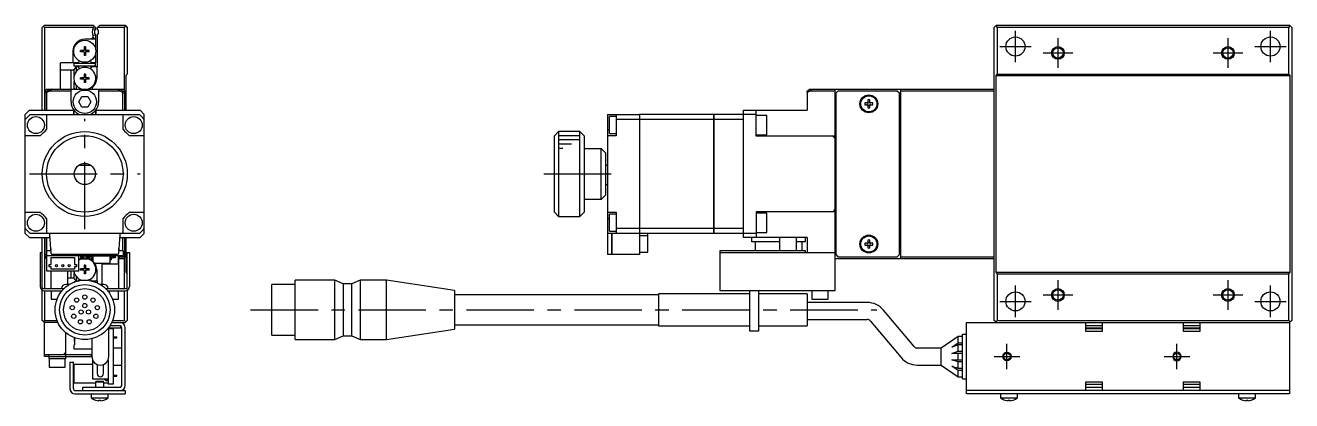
# Model space of a CAD drawing. Extents: x -1 to 626, y -8 to 210.
# Drawn here: x 328 to 626, y 68 to 156.4 of the extents above; entities that cross this region are included whole.
import ezdxf

# ---------------------------------------------------------------- set-up
doc = ezdxf.new("R2010")
doc.units = 0
doc.header["$LTSCALE"] = 0.5
doc.linetypes.add('CENTER', pattern=[50.8, 31.75, -6.35, 6.35, -6.35])
for name, color, linetype in [('MSM_CENTER', 1, 'CENTER'), ('MSM_CONTINUOUS', 7, 'CONTINUOUS'), ('MSM_NARROW', 5, 'CONTINUOUS')]:
    doc.layers.add(name, color=color, linetype=linetype)

msp = doc.modelspace()

# ---------------------------------------------------------------- linework, layer by layer
at = {"layer": 'MSM_CENTER'}
for p, q in [((561, 147.687477), (561, 155.087477)), ((621, 147.687477), (621, 155.087477)), ((571, 153.387477), (571, 146.387477)), ((611, 153.387477), (611, 146.387477)), ((557.3, 151.387477), (564.7, 151.387477)), ((567.5, 149.887477), (574.5, 149.887477)), ((607.5, 149.887477), (614.5, 149.887477)), ((617.3, 151.387477), (624.7, 151.387477)), ((342, 108.387477), (342, 134.387477)), ((329, 121.387477), (355, 121.387477)), ((450, 121.387477), (468, 121.387477)), ((571, 96.387477), (571, 89.387477)), ((611, 96.387477), (611, 89.387477)), ((561, 87.687477), (561, 95.087477)), ((567.5, 92.887477), (574.5, 92.887477)), ((607.5, 92.887477), (614.5, 92.887477)), ((621, 87.687477), (621, 95.087477)), ((557.3, 91.387477), (564.7, 91.387477)), ((617.3, 91.387477), (624.7, 91.387477)), ((381, 89.387477), (528.359371, 89.387477)), ((559, 75.387477), (559, 81.387477)), ((599, 75.387477), (599, 81.387477)), ((556, 78.387477), (562, 78.387477)), ((596, 78.387477), (602, 78.387477))]:
    msp.add_line(p, q, dxfattribs=at)
at = {"layer": 'MSM_CONTINUOUS'}
for p, q in [((331.999999, 155.887477), (332.499999, 156.387477)), ((331.999999, 136.387477), (331.999999, 155.887477)), ((332.249999, 156.137477), (332.499999, 155.887477)), ((332.499999, 156.387477), (343.999999, 156.387477)), ((343.999999, 155.887477), (332.499999, 155.887477)), ((332.499999, 155.887477), (332.499999, 136.387477)), ((344.499999, 155.887477), (343.999999, 156.387477)), ((343.999999, 155.887477), (344.249999, 156.137477)), ((343.999999, 155.616633), (343.999999, 155.887477)), ((343.999999, 155.616633), (344.499999, 155.448915)), ((344.499999, 155.887477), (344.499999, 155.448915)), ((345.499999, 156.387477), (344.999999, 155.887477)), ((344.999999, 155.448915), (344.999999, 155.887477)), ((351.299999, 155.887477), (344.999999, 155.887477)), ((345.499999, 156.387477), (351.499999, 156.387477)), ((351.299999, 155.887477), (351.649999, 156.237477)), ((351.299999, 141.087477), (351.299999, 155.887477)), ((351.649999, 156.237477), (351.499999, 156.387477)), ((351.649999, 156.237477), (351.999999, 155.887477)), ((351.999999, 155.887477), (351.999999, 144.887477)), ((556, 155.887477), (556.35, 156.237477)), ((556, 86.887477), (556, 155.887477)), ((556.35, 156.237477), (556.5, 156.387477)), ((556.35, 156.237477), (556.7, 155.887477)), ((556.5, 156.387477), (625.5, 156.387477)), ((625.3, 155.887477), (556.7, 155.887477)), ((556.7, 155.887477), (556.7, 144.887477)), ((625.3, 155.887477), (625.65, 156.237477)), ((625.3, 144.887477), (625.3, 155.887477)), ((625.5, 156.387477), (626, 155.887477)), ((626, 155.887477), (626, 86.887477)), ((344.499999, 153.087477), (341.999999, 153.087477)), ((343.999999, 153.587477), (343.499999, 153.087477)), ((343.999999, 153.958321), (344.499999, 154.126039)), ((343.999999, 153.587477), (343.999999, 153.958321)), ((344.353553, 153.087477), (343.999999, 153.587477)), ((344.499999, 154.126039), (344.499999, 151.00162)), ((344.999999, 146.587477), (344.999999, 154.126039)), ((339.199999, 150.287477), (339.199999, 147.587477)), ((341.794999, 150.432477), (340.999999, 150.432477)), ((340.999999, 150.142477), (340.999999, 150.432477)), ((341.794999, 150.142477), (340.999999, 150.142477)), ((341.529993, 150.432477), (341.529993, 150.142477)), ((342.144999, 151.287477), (341.854999, 151.287477)), ((341.854999, 151.287477), (341.854999, 150.492477)), ((342.144999, 150.757484), (341.854999, 150.757484)), ((341.854999, 150.082477), (341.854999, 149.287477)), ((341.854999, 149.81747), (342.144999, 149.81747)), ((342.144999, 149.287477), (341.854999, 149.287477)), ((342.144999, 151.287477), (342.144999, 150.492477)), ((342.144999, 150.082477), (342.144999, 149.287477)), ((342.999999, 150.432477), (342.204999, 150.432477)), ((342.999999, 150.142477), (342.204999, 150.142477)), ((342.470006, 150.432477), (342.470006, 150.142477)), ((342.999999, 150.142477), (342.999999, 150.432477)), ((344.499999, 149.573334), (344.499999, 147.587477)), ((340.449344, 147.587477), (336.299999, 147.587477)), ((336.299999, 141.387477), (336.299999, 147.587477)), ((339.499999, 146.787477), (339.499999, 147.387477)), ((344.499999, 147.387477), (339.499999, 147.387477)), ((344.499999, 146.787477), (339.499999, 146.787477)), ((339.999999, 146.587477), (339.499999, 146.087477)), ((339.499999, 144.60162), (339.499999, 146.087477)), ((339.999999, 146.587477), (339.999999, 145.548802)), ((340.449928, 146.587477), (339.999999, 146.587477)), ((340.599455, 147.847477), (340.449344, 147.587477)), ((340.449928, 146.587477), (340.578847, 146.364184)), ((343.550655, 147.587477), (343.400544, 147.847477)), ((343.55007, 146.587477), (343.421152, 146.364184)), ((344.999999, 146.587477), (343.55007, 146.587477)), ((344.499999, 147.587477), (343.550655, 147.587477)), ((344.499999, 146.787477), (344.499999, 147.387477)), ((344.799999, 146.587477), (344.799999, 143.887477)), ((339.499999, 145.837477), (336.299999, 145.837477)), ((338.799999, 141.387477), (338.799999, 145.837477)), ((339.499999, 141.387477), (339.499999, 143.173334)), ((341.794999, 144.032477), (340.999999, 144.032477)), ((340.999999, 143.742477), (340.999999, 144.032477)), ((341.794999, 143.742477), (340.999999, 143.742477)), ((341.529993, 144.032477), (341.529993, 143.742477)), ((342.144999, 144.887477), (341.854999, 144.887477)), ((341.854999, 144.887477), (341.854999, 144.092477)), ((342.144999, 144.357484), (341.854999, 144.357484)), ((341.854999, 143.682477), (341.854999, 142.887477)), ((341.854999, 143.41747), (342.144999, 143.41747)), ((342.144999, 144.887477), (342.144999, 144.092477)), ((342.144999, 143.682477), (342.144999, 142.887477)), ((342.999999, 144.032477), (342.204999, 144.032477)), ((342.999999, 143.742477), (342.204999, 143.742477)), ((342.470006, 144.032477), (342.470006, 143.742477)), ((342.999999, 143.742477), (342.999999, 144.032477)), ((351.999999, 144.887477), (351.649999, 144.537477)), ((351.649999, 144.537477), (351.649999, 136.387477)), ((556.7, 144.887477), (556.35, 144.537477)), ((556.35, 144.537477), (556.35, 98.237477)), ((556.35, 144.537477), (625.65, 144.537477)), ((556.7, 144.887477), (625.3, 144.887477)), ((625.65, 144.537477), (625.3, 144.887477)), ((625.65, 98.237477), (625.65, 144.537477)), ((332.999999, 141.387477), (332.499999, 140.887477)), ((332.699999, 136.387477), (332.699999, 140.887477)), ((332.699999, 140.887477), (333.099998, 140.887477)), ((333.099998, 140.387477), (332.699999, 140.387477)), ((332.999999, 141.387477), (350.999999, 141.387477)), ((333.099998, 140.887477), (333.599998, 141.387477)), ((333.712371, 140.887477), (333.099998, 140.58129)), ((333.099998, 136.387477), (333.099998, 140.887477)), ((333.499999, 141.287478), (333.499999, 141.387477)), ((334.212371, 141.387477), (333.712371, 140.887477)), ((338.749999, 140.887477), (333.712371, 140.887477)), ((338.749999, 138.387477), (338.749999, 141.387477)), ((339.499999, 141.587477), (339.699999, 141.387477)), ((339.999999, 142.226152), (339.999999, 141.387477)), ((342.144999, 142.887477), (341.854999, 142.887477)), ((343.799999, 141.387477), (343.799999, 141.742716)), ((345.249999, 141.387477), (345.249999, 138.387477)), ((350.287628, 140.887477), (345.249999, 140.887477)), ((350.287628, 140.887477), (349.787628, 141.387477)), ((350.9, 140.581291), (350.287628, 140.887477)), ((350.4, 141.387477), (350.9, 140.887477)), ((350.499999, 141.287478), (350.499999, 141.387477)), ((350.9, 140.887477), (351.299999, 140.887477)), ((350.9, 140.887477), (350.9, 136.387477)), ((351.299999, 140.387477), (350.9, 140.387477)), ((351.499999, 140.887477), (350.999999, 141.387477)), ((351.299999, 140.887477), (351.299999, 136.387477)), ((351.499999, 136.387477), (351.499999, 140.887477)), ((511.999999, 140.581291), (511.999998, 136.387477)), ((512.612373, 140.887477), (511.999999, 140.581291)), ((511.999999, 140.581291), (512, 140.887477)), ((512, 140.887477), (512.5, 141.387477)), ((512.5, 141.387477), (556, 141.387477)), ((513.112373, 141.387477), (512.612373, 140.887477)), ((518.5, 140.887477), (512.612373, 140.887477)), ((518.5, 141.387477), (518.5, 93.887477)), ((519.2, 140.887477), (518.7, 140.387477)), ((518.7, 140.387477), (518.7, 102.387477)), ((533.2, 140.887477), (519.2, 140.887477)), ((533.7, 140.387477), (533.2, 140.887477)), ((533.7, 102.387477), (533.7, 140.387477)), ((534, 101.387477), (534, 141.387477)), ((556, 140.887477), (534, 140.887477)), ((340.556624, 138.387477), (341.278311, 139.637477)), ((341.278311, 137.137477), (340.556624, 138.387477)), ((341.278311, 139.637477), (342.721687, 139.637477)), ((342.721687, 137.137477), (341.278311, 137.137477)), ((342.721687, 139.637477), (343.443375, 138.387477)), ((343.443375, 138.387477), (342.721687, 137.137477)), ((526.26, 138.127477), (525.580816, 138.127477)), ((525.580816, 137.647477), (526.26, 137.647477)), ((526.26, 138.806661), (526.26, 138.127477)), ((526.26, 137.647477), (526.26, 136.968293)), ((526.74, 138.127477), (526.74, 138.806661)), ((527.419185, 138.127477), (526.74, 138.127477)), ((526.74, 136.968293), (526.74, 137.647477)), ((526.74, 137.647477), (527.419185, 137.647477)), ((329, 136.387477), (328, 135.387477)), ((328, 107.387477), (328, 135.387477)), ((329, 136.387477), (339.4, 136.387477)), ((329.154768, 135.387477), (354.845233, 135.387477)), ((333, 135.387477), (333, 131.887477)), ((339.4, 135.387477), (339.4, 136.387477)), ((339.510522, 135.387477), (339.510522, 136.298218)), ((344.489478, 136.29822), (344.489478, 135.387477)), ((344.6, 136.387477), (355, 136.387477)), ((344.6, 136.387477), (344.6, 135.387477)), ((351, 131.887477), (351, 135.387477)), ((356, 135.387477), (355, 136.387477)), ((356, 107.387477), (356, 135.387477)), ((465, 135.387477), (472.5, 135.387477)), ((465, 135.387477), (465, 102.387477)), ((467, 134.887477), (465.5, 134.887477)), ((465.5, 130.887477), (465.5, 134.887477)), ((467, 135.387477), (467, 130.387477)), ((472.5, 134.23271), (467, 134.23271)), ((472.5, 135.387477), (472.5, 102.387477)), ((472.5, 135.377477), (472.51, 135.377477)), ((472.5, 134.228816), (472.51, 134.228816)), ((490, 135.387477), (472.51, 135.387477)), ((472.51, 135.387477), (472.51, 103.387477)), ((490, 134.23271), (472.51, 134.23271)), ((490, 107.387477), (490, 135.387477)), ((490, 135.377477), (490.01, 135.377477)), ((490, 134.228816), (490.01, 134.228816)), ((490.01, 135.387477), (490.01, 107.387477)), ((500, 135.387477), (490.01, 135.387477)), ((497, 134.23271), (490.01, 134.23271)), ((497, 106.387477), (497, 136.387477)), ((497, 136.387477), (511.999998, 136.387477)), ((500, 130.287477), (500, 136.387477)), ((502.5, 135.137477), (500, 135.137477)), ((502.5, 130.637477), (502.5, 135.137477)), ((518.7, 135.637477), (518.5, 135.637477)), ((534, 135.637477), (533.7, 135.637477)), ((534, 135.137477), (533.7, 135.137477)), ((453.5, 131.387477), (452.5, 130.387477)), ((453.5, 131.387477), (453.5, 111.387477)), ((458.5, 131.387477), (453.5, 131.387477)), ((458.5, 111.387477), (458.5, 131.387477)), ((459.5, 130.387477), (458.5, 131.387477)), ((465, 131.887477), (465.5, 131.887477)), ((518.7, 131.387477), (518.5, 131.387477)), ((331.5, 130.387477), (328, 130.387477)), ((356, 130.387477), (352.5, 130.387477)), ((452.5, 112.387477), (452.5, 130.387477)), ((459.5, 130.387477), (459.5, 112.387477)), ((467, 130.387477), (465, 130.387477)), ((465.5, 130.887477), (467, 130.887477)), ((500, 130.637477), (502.5, 130.637477)), ((518.5, 130.287477), (500, 130.287477)), ((518, 130.287477), (518.5, 129.787477)), ((518.7, 130.387477), (518.5, 130.387477)), ((518.7, 128.887477), (518.5, 128.887477)), ((533.7, 129.637477), (534, 129.637477)), ((459.5, 127.387477), (463.5, 127.387477)), ((463.5, 115.387477), (463.5, 127.387477)), ((464.5, 126.387477), (463.5, 127.387477)), ((464.5, 126.387477), (464.5, 116.387477)), ((533.8, 126.387477), (533.7, 126.387477)), ((533.8, 116.387477), (533.8, 126.387477)), ((534, 126.187477), (533.8, 126.387477)), ((343.5, 123.387477), (340.5, 123.387477)), ((465, 123.387477), (464.5, 123.387477)), ((463.5, 115.387477), (464.5, 116.387477)), ((464.5, 118.887477), (465, 118.887477)), ((533.7, 116.387477), (533.8, 116.387477)), ((533.8, 116.387477), (534, 116.587477)), ((463.5, 115.387477), (459.5, 115.387477)), ((518.5, 113.887477), (518.7, 113.887477)), ((328, 112.387477), (331.5, 112.387477)), ((333, 110.887477), (333, 107.387477)), ((351, 107.387477), (351, 110.887477)), ((352.5, 112.387477), (356, 112.387477)), ((452.5, 112.387477), (453.5, 111.387477)), ((453.5, 111.387477), (458.5, 111.387477)), ((458.5, 111.387477), (459.5, 112.387477)), ((465, 112.387477), (467, 112.387477)), ((465, 110.887477), (465.5, 110.887477)), ((465.5, 107.887477), (465.5, 111.887477)), ((467, 111.887477), (465.5, 111.887477)), ((467, 112.387477), (467, 107.387477)), ((500, 112.487477), (500, 106.387477)), ((518.5, 112.487477), (500, 112.487477)), ((502.5, 112.137477), (500, 112.137477)), ((502.5, 107.637477), (502.5, 112.137477)), ((518.5, 112.987477), (518, 112.487477)), ((518.7, 112.387477), (518.5, 112.387477)), ((518.5, 111.387477), (518.7, 111.387477)), ((534, 113.137477), (533.7, 113.137477)), ((328, 107.387477), (329, 106.387477)), ((354.845233, 107.387477), (329.154768, 107.387477)), ((333.770978, 107.087477), (333.75, 107.387477)), ((350.25, 107.387477), (350.229022, 107.087477)), ((355, 106.387477), (356, 107.387477)), ((472.5, 107.387477), (465, 107.387477)), ((465.5, 107.887477), (467, 107.887477)), ((466, 102.387477), (466, 107.387477)), ((466.01, 107.387477), (466.01, 102.387477)), ((472.5, 108.542244), (467, 108.542244)), ((472.5, 108.546137), (472.51, 108.546137)), ((472.5, 107.397477), (472.51, 107.397477)), ((490, 108.542244), (472.51, 108.542244)), ((490, 107.387477), (472.51, 107.387477)), ((474.5, 102.987477), (474.5, 107.387477)), ((490, 108.546137), (490.01, 108.546137)), ((490, 107.397477), (490.01, 107.397477)), ((497, 108.542244), (490.01, 108.542244)), ((500, 107.387477), (490.01, 107.387477)), ((500, 107.637477), (502.5, 107.637477)), ((533.7, 107.637477), (534, 107.637477)), ((329, 106.387477), (333.819927, 106.387477)), ((332, 102.887477), (331.999999, 106.387477)), ((332.499999, 106.387477), (332.499999, 94.387477)), ((332.699999, 101.887477), (332.699999, 106.387477)), ((333.099998, 103.387477), (333.099998, 106.387477)), ((334.08012, 102.66655), (333.770978, 107.087477)), ((350.229022, 107.087477), (349.919881, 102.66655)), ((350.180073, 106.387477), (355, 106.387477)), ((350.9, 106.387477), (350.9, 103.387477)), ((351.299999, 106.387477), (351.299999, 101.887477)), ((351.499999, 101.887477), (351.499999, 106.387477)), ((351.649999, 106.387477), (351.649999, 98.237477)), ((472.51, 106.887477), (474.5, 106.887477)), ((511.999998, 106.387477), (497, 106.387477)), ((499, 105.387477), (499, 106.387477)), ((505.5, 105.387477), (499, 105.387477)), ((499.75, 105.387477), (499.75, 103.387477)), ((505.5, 106.387477), (505.5, 103.387477)), ((509.5, 103.387477), (509.5, 106.387477)), ((511.5, 105.387477), (509.5, 105.387477)), ((510.75, 105.387477), (510.75, 103.387477)), ((511.5, 106.387477), (511.5, 105.387477)), ((511.999998, 106.387477), (511.999998, 102.887477)), ((518.5, 107.137477), (518.7, 107.137477)), ((526.26, 105.127477), (525.580816, 105.127477)), ((525.580816, 104.647477), (526.26, 104.647477)), ((526.26, 105.806661), (526.26, 105.127477)), ((526.26, 104.647477), (526.26, 103.968293)), ((526.74, 105.127477), (526.74, 105.806661)), ((527.419185, 105.127477), (526.74, 105.127477)), ((526.74, 103.968293), (526.74, 104.647477)), ((526.74, 104.647477), (527.419185, 104.647477)), ((533.7, 107.137477), (534, 107.137477)), ((331.5, 102.887477), (331.5, 94.887477)), ((331.5, 102.887477), (332, 102.887477)), ((332, 94.587477), (332, 102.887477)), ((332.499999, 101.887477), (332.999999, 101.387477)), ((332.699999, 102.387477), (332.999998, 102.387477)), ((333.074998, 101.887477), (332.699999, 101.887477)), ((332.999998, 103.387477), (332.999998, 102.187477)), ((332.999998, 103.387477), (334.029708, 103.387477)), ((332.999998, 102.187477), (350.999998, 102.187477)), ((332.999999, 101.387477), (333.074998, 101.387477)), ((333.074998, 98.487477), (333.074998, 102.187477)), ((333.999998, 103.812339), (333.999998, 103.387477)), ((334.074998, 101.687477), (339.574998, 101.687477)), ((334.074998, 100.037477), (334.074998, 101.687477)), ((349.620612, 102.387477), (334.379389, 102.387477)), ((339.574998, 101.687477), (339.574998, 100.037477)), ((340.574998, 98.487477), (340.574998, 102.187477)), ((340.574998, 101.387477), (343.593667, 101.387477)), ((340.999998, 102.187477), (340.999998, 101.387477)), ((341.749998, 101.762477), (340.999998, 101.762477)), ((341.749998, 101.637477), (340.999998, 101.637477)), ((341.749998, 102.187477), (341.749998, 101.387477)), ((342.249998, 102.187477), (342.249998, 101.387477)), ((342.999998, 101.762477), (342.249998, 101.762477)), ((342.999998, 101.637477), (342.249998, 101.637477)), ((342.952498, 101.957477), (342.952498, 102.187477)), ((342.952498, 101.957477), (343.462498, 101.957477)), ((342.999998, 101.957477), (342.999998, 101.387477)), ((343.202498, 101.957477), (343.202498, 102.187477)), ((343.268894, 101.957477), (343.268894, 102.187477)), ((343.499998, 102.187477), (343.499998, 102.185339)), ((343.499998, 101.950179), (343.499998, 101.387477)), ((343.562498, 101.762477), (343.499998, 101.762477)), ((343.562498, 101.637477), (343.499998, 101.637477)), ((343.562498, 101.857477), (343.562498, 101.527477)), ((343.792498, 101.527477), (343.792498, 101.857477)), ((344.002498, 101.762477), (343.792498, 101.762477)), ((344.002498, 101.637477), (343.792498, 101.637477)), ((343.892498, 101.427477), (344.002498, 101.427477)), ((344.002498, 100.728898), (344.002498, 101.987477)), ((344.102498, 102.087477), (347.802498, 102.087477)), ((344.687498, 102.187477), (344.687498, 102.087477)), ((345.250001, 102.187477), (345.250001, 102.087477)), ((346.099998, 102.187477), (346.099998, 102.087477)), ((346.222498, 102.187477), (346.222498, 102.087477)), ((347.902498, 101.987477), (347.902498, 100.407477)), ((348.112498, 101.637477), (347.902498, 101.637477)), ((347.902498, 101.427477), (348.012498, 101.427477)), ((348.112498, 101.527477), (348.112498, 101.857477)), ((348.222498, 102.187477), (348.222498, 102.103444)), ((348.342498, 101.857477), (348.342498, 101.527477)), ((349.174998, 101.637477), (348.342498, 101.637477)), ((348.442498, 101.957477), (348.952498, 101.957477)), ((348.636103, 102.187477), (348.636103, 101.957477)), ((348.702498, 102.187477), (348.702498, 101.957477)), ((348.952498, 102.187477), (348.952498, 101.957477)), ((349.174998, 102.187477), (349.174998, 101.637477)), ((349.899998, 100.187477), (349.899998, 102.187477)), ((349.899998, 101.887477), (350.287628, 101.887477)), ((349.899998, 101.499847), (350.287628, 101.887477)), ((350.999999, 101.387477), (349.899998, 101.387477)), ((349.970293, 103.387477), (350.999998, 103.387477)), ((349.999998, 103.387477), (349.999998, 103.812282)), ((350, 94.387477), (350, 101.387477)), ((350.287628, 101.887477), (350.887628, 102.187477)), ((350.9, 101.887477), (350.4, 101.387477)), ((350.499999, 101.387477), (350.499999, 101.487476)), ((350.9, 102.187477), (350.9, 101.887477)), ((351.299999, 101.887477), (350.9, 101.887477)), ((350.999998, 103.387477), (350.999998, 102.187477)), ((350.999998, 102.387477), (351.299999, 102.387477)), ((350.999999, 101.387477), (351.499999, 101.887477)), ((351.299999, 94.387477), (351.299999, 101.687477)), ((352, 94.587477), (352, 102.887477)), ((352, 102.887477), (352.5, 102.887477)), ((352.5, 102.887477), (352.5, 94.887477)), ((466, 102.387477), (465, 102.387477)), ((466, 102.397477), (466.01, 102.397477)), ((472.5, 102.387477), (466.01, 102.387477)), ((472.51, 103.387477), (472.5, 103.387477)), ((472.5, 102.987477), (474.5, 102.987477)), ((491.5, 93.887477), (491.5, 103.387477)), ((491.5, 103.387477), (511.5, 103.387477)), ((491.5, 102.887477), (518.5, 102.887477)), ((511.5, 103.387477), (511.5, 102.887477)), ((556, 101.387477), (518.5, 101.387477)), ((518.7, 102.387477), (519.2, 101.887477)), ((519.2, 101.887477), (533.2, 101.887477)), ((533.2, 101.887477), (533.7, 102.387477)), ((534, 101.887477), (556, 101.887477)), ((340.574998, 98.487477), (333.074998, 98.487477)), ((333.574998, 99.537477), (333.574998, 100.037477)), ((333.574998, 100.037477), (334.074998, 100.037477)), ((334.074998, 99.537477), (333.574998, 99.537477)), ((334, 98.487477), (334, 94.387477)), ((334.074998, 98.987477), (334.074998, 99.537477)), ((339.574998, 98.987477), (334.074998, 98.987477)), ((338, 95.387477), (338, 98.487477)), ((338.799999, 96.937477), (338.799999, 98.487477)), ((339.574998, 100.037477), (340.074998, 100.037477)), ((340.074998, 99.537477), (339.574998, 99.537477)), ((339.574998, 99.537477), (339.574998, 98.987477)), ((340.074998, 100.037477), (340.074998, 99.537477)), ((341.794999, 99.032477), (340.999999, 99.032477)), ((340.999999, 98.742477), (340.999999, 99.032477)), ((341.794999, 98.742477), (340.999999, 98.742477)), ((341.529993, 99.032477), (341.529993, 98.742477)), ((342.144999, 99.887477), (341.854999, 99.887477)), ((341.854999, 99.887477), (341.854999, 99.092477)), ((342.144999, 99.357484), (341.854999, 99.357484)), ((341.854999, 98.682477), (341.854999, 97.887477)), ((341.854999, 98.41747), (342.144999, 98.41747)), ((342.144999, 99.887477), (342.144999, 99.092477)), ((342.144999, 98.682477), (342.144999, 97.887477)), ((342.999999, 99.032477), (342.204999, 99.032477)), ((342.999999, 98.742477), (342.204999, 98.742477)), ((342.470006, 99.032477), (342.470006, 98.742477)), ((342.999999, 98.742477), (342.999999, 99.032477)), ((343.799999, 101.032238), (343.799999, 101.210706)), ((343.892498, 101.197477), (344.002498, 101.197477)), ((344.353209, 100.336766), (344.031788, 100.658188)), ((347.802498, 100.307477), (344.42392, 100.307477)), ((344.799999, 98.887477), (344.799999, 96.187477)), ((346, 100.307477), (346, 95.387477)), ((346.099998, 100.307477), (346.099998, 100.187477)), ((346.099998, 100.187477), (349.899998, 100.187477)), ((347.902498, 101.197477), (348.012498, 101.197477)), ((338.394449, 95.387477), (337.5, 95.387477)), ((338, 96.937477), (339.499999, 96.937477)), ((339.499999, 96.687477), (339.499999, 98.173334)), ((339.499999, 96.687477), (339.999999, 96.187477)), ((339.499999, 95.925825), (339.499999, 95.987477)), ((339.66762, 95.987477), (339.499999, 95.987477)), ((339.999999, 97.226152), (339.999999, 96.187477)), ((339.999999, 96.187477), (340.338676, 96.187477)), ((340.467335, 96.217626), (340.578847, 96.41077)), ((342.144999, 97.887477), (341.854999, 97.887477)), ((343.532663, 96.217627), (343.421152, 96.41077)), ((343.661325, 96.187477), (344.999999, 96.187477)), ((344.499999, 95.987477), (344.332381, 95.987477)), ((344.499999, 95.925826), (344.499999, 95.987477)), ((344.999999, 95.712033), (344.999999, 96.187477)), ((346.5, 95.387477), (345.605552, 95.387477)), ((351.649999, 98.237477), (351.999999, 97.887477)), ((391.5, 82.387477), (391.5, 96.387477)), ((400.8, 96.387477), (391.5, 96.387477)), ((400.8, 82.387477), (400.8, 96.387477)), ((402.8, 95.537477), (400.8, 96.387477)), ((402.8, 95.537477), (402.8, 83.237477)), ((404.8, 95.537477), (402.8, 95.537477)), ((406.8, 96.387477), (404.8, 95.537477)), ((404.8, 83.237477), (404.8, 95.537477)), ((406.8, 96.387477), (406.8, 82.387477)), ((413, 96.387477), (406.8, 96.387477)), ((413, 82.387477), (413, 96.387477)), ((429, 93.957477), (413, 96.387477)), ((556.35, 98.237477), (556.7, 97.887477)), ((556.35, 98.237477), (625.65, 98.237477)), ((556.7, 97.887477), (556.7, 86.887477)), ((556.7, 97.887477), (625.3, 97.887477)), ((625.3, 97.887477), (625.65, 98.237477)), ((625.3, 86.887477), (625.3, 97.887477)), ((331.999999, 86.887477), (331.999999, 94.021452)), ((332.2, 94.387477), (337.101021, 94.387477)), ((332.499999, 93.887477), (332.499999, 86.887477)), ((332.5, 93.887477), (336.638098, 93.887477)), ((334.1, 93.887477), (334.1, 91.887477)), ((336.5, 93.887477), (336.5, 93.717604)), ((346.89898, 94.387477), (351.8, 94.387477)), ((347.361903, 93.887477), (351.5, 93.887477)), ((347.5, 93.717604), (347.5, 93.887477)), ((349.9, 91.887477), (349.9, 93.887477)), ((351.299999, 86.887477), (351.299999, 93.887477)), ((351.999999, 94.021451), (351.999999, 86.887477)), ((386, 83.437477), (386, 95.337477)), ((391.5, 95.337477), (386, 95.337477)), ((429, 93.957477), (429, 84.817477)), ((477, 92.887477), (429, 92.887477)), ((477, 93.137477), (477, 85.637477)), ((498.5, 93.137477), (477, 93.137477)), ((518.5, 93.887477), (491.5, 93.887477)), ((498.5, 84.387477), (498.5, 93.887477)), ((500.5, 93.887477), (500.5, 84.387477)), ((512, 93.137477), (500.5, 93.137477)), ((512, 93.137477), (512, 85.637477)), ((513.1, 93.887477), (513.1, 91.887477)), ((516.9, 91.887477), (516.9, 93.887477)), ((334.1, 91.887477), (335.461652, 91.887477)), ((348.538349, 91.887477), (349.9, 91.887477)), ((526.102051, 91.112099), (512, 91.112099)), ((513.1, 91.887477), (516.9, 91.887477)), ((332.499999, 86.387477), (331.999999, 86.887477)), ((332.499999, 86.887477), (332.249999, 86.637477)), ((332.499999, 86.887477), (335.461652, 86.887477)), ((348.538349, 86.887477), (351.299999, 86.887477)), ((351.649999, 86.537477), (351.299999, 86.887477)), ((351.499999, 86.387477), (351.649999, 86.537477)), ((351.999999, 86.887477), (351.649999, 86.537477)), ((512, 87.112099), (526.102051, 87.112099)), ((526.868095, 86.754887), (534.068701, 78.173539)), ((537.132879, 80.744689), (529.932273, 89.326037)), ((556.35, 86.537477), (556, 86.887477)), ((556.7, 86.887477), (556.35, 86.537477)), ((556.5, 86.387477), (556.35, 86.537477)), ((556.7, 86.887477), (625.3, 86.887477)), ((625.65, 86.537477), (625.3, 86.887477)), ((626, 86.887477), (625.5, 86.387477)), ((332.499999, 78.387477), (332.499999, 86.387477)), ((335.675445, 86.387477), (332.499999, 86.387477)), ((337.499999, 77.887477), (337.499999, 84.025575)), ((347.649999, 78.387477), (347.649999, 85.254982)), ((350.499999, 85.087477), (347.649999, 85.087477)), ((348.699999, 84.887477), (347.649999, 84.887477)), ((350.299999, 85.587477), (347.878776, 85.587477)), ((348.324556, 86.387477), (351.499999, 86.387477)), ((348.699999, 84.887477), (348.699999, 71.887477)), ((350.499999, 85.087477), (350.499999, 85.533887)), ((350.699999, 71.587477), (350.699999, 85.187477)), ((351.499999, 71.587477), (351.499999, 85.187477)), ((413, 82.387477), (429, 84.817477)), ((429, 85.887477), (477, 85.887477)), ((477, 85.637477), (498.5, 85.637477)), ((500.5, 84.387477), (498.5, 84.387477)), ((500.5, 85.637477), (512, 85.637477)), ((548.5, 73.137477), (548.5, 83.637477)), ((548.5, 83.637477), (549.5, 83.637477)), ((549.5, 69.587477), (549.5, 86.387477)), ((549.5, 86.387477), (625.5, 86.387477)), ((577.5, 86.387477), (577.5, 84.387477)), ((581.5, 85.587477), (577.5, 85.587477)), ((581.5, 85.087477), (577.5, 85.087477)), ((581.5, 84.887477), (577.5, 84.887477)), ((577.5, 84.387477), (581.5, 84.387477)), ((581.5, 84.387477), (581.5, 86.387477)), ((600.5, 86.387477), (600.5, 84.387477)), ((604.5, 85.587477), (600.5, 85.587477)), ((604.5, 85.087477), (600.5, 85.087477)), ((604.5, 84.887477), (600.5, 84.887477)), ((600.5, 84.387477), (604.5, 84.387477)), ((604.5, 84.387477), (604.5, 86.387477)), ((625.5, 86.387477), (625.5, 69.587477)), ((339.499999, 82.837477), (339.499999, 81.937477)), ((339.530689, 82.837477), (339.499999, 82.837477)), ((339.599999, 82.462477), (339.499999, 82.462477)), ((339.599999, 82.312477), (339.499999, 82.312477)), ((339.599999, 81.937477), (339.499999, 81.937477)), ((339.499999, 80.137477), (339.499999, 81.137477)), ((339.499999, 81.137477), (339.599999, 81.137477)), ((339.599999, 82.811764), (339.599999, 81.137477)), ((343.649999, 82.58472), (343.649999, 78.387477)), ((348.699999, 83.012477), (349.499999, 83.012477)), ((348.699999, 82.762477), (349.499999, 82.762477)), ((349.499999, 82.762477), (349.499999, 83.012477)), ((386, 83.437477), (391.5, 83.437477)), ((391.5, 82.387477), (400.8, 82.387477)), ((400.8, 82.387477), (402.8, 83.237477)), ((402.8, 83.237477), (404.8, 83.237477)), ((404.8, 83.237477), (406.8, 82.387477)), ((406.8, 82.387477), (413, 82.387477)), ((547.5, 83.137477), (543.5, 80.387477)), ((546.045455, 80.637477), (547.5, 81.637477)), ((547.5, 81.137477), (546.045455, 80.637477)), ((547.5, 81.637477), (547.5, 83.137477)), ((548.5, 83.137477), (547.5, 83.137477)), ((547.5, 81.637477), (548.5, 81.637477)), ((547.5, 79.637477), (547.5, 81.137477)), ((548.5, 81.137477), (547.5, 81.137477)), ((332.499999, 78.887477), (343.499999, 78.887477)), ((333.499999, 78.387477), (332.499999, 78.387477)), ((333.499999, 78.887477), (333.499999, 77.887477)), ((333.499999, 78.387475), (343.499999, 78.387475)), ((337.499999, 77.887477), (333.499999, 77.887477)), ((333.599999, 77.887477), (333.599999, 75.887477)), ((337.499999, 79.387477), (336.999999, 78.887477)), ((337.399999, 75.887477), (337.399999, 77.887477)), ((343.649999, 80.137477), (339.499999, 80.137477)), ((343.499999, 78.887477), (343.499999, 78.387475)), ((343.799999, 77.627543), (343.799999, 73.137477)), ((347.499999, 77.627543), (347.499999, 71.887477)), ((350.699999, 80.387477), (348.699999, 80.387477)), ((543.5, 80.387477), (537.898923, 80.387477)), ((543.5, 76.387477), (543.5, 80.387477)), ((546.045455, 79.137477), (547.5, 79.637477)), ((548.5, 79.137477), (546.045455, 79.137477)), ((546.045455, 77.637477), (548.5, 77.637477)), ((547.5, 77.137477), (546.045455, 77.637477)), ((547.5, 79.637477), (548.5, 79.637477)), ((547.5, 77.637477), (547.5, 79.137477)), ((333.599999, 75.887477), (337.399999, 75.887477)), ((338.499999, 77.087477), (339.299999, 77.087477)), ((338.499999, 77.087477), (338.499999, 70.787477)), ((339.299999, 70.887477), (339.299999, 77.087477)), ((339.499999, 72.137477), (339.499999, 76.637477)), ((339.499999, 76.637477), (343.799999, 76.637477)), ((344.899999, 76.533427), (344.899999, 74.387477)), ((346.399999, 74.387477), (346.399999, 76.533427)), ((348.699999, 76.387477), (350.699999, 76.387477)), ((537.898923, 76.387477), (543.5, 76.387477)), ((543.5, 76.387477), (547.5, 73.637477)), ((546.045455, 76.137477), (547.5, 75.637477)), ((547.5, 75.137477), (546.045455, 76.137477)), ((547.5, 75.637477), (547.5, 77.137477)), ((548.5, 77.137477), (547.5, 77.137477)), ((547.5, 75.637477), (548.5, 75.637477)), ((547.5, 73.637477), (547.5, 75.137477)), ((548.5, 75.137477), (547.5, 75.137477)), ((344.499999, 72.137477), (339.499999, 72.137477)), ((343.799999, 73.137477), (347.499999, 73.137477)), ((344.699999, 72.587477), (344.499999, 72.387477)), ((346.499999, 72.387477), (344.499999, 72.387477)), ((344.499999, 72.387477), (344.499999, 71.187496)), ((344.699999, 72.587477), (346.299999, 72.587477)), ((346.499999, 72.387477), (346.299999, 72.587477)), ((346.499999, 71.187496), (346.499999, 72.387477)), ((347.499999, 72.137477), (346.499999, 72.137477)), ((346.699999, 72.907477), (346.699999, 73.137477)), ((347.499999, 72.907477), (346.699999, 72.907477)), ((346.949999, 72.682477), (346.949999, 72.907477)), ((347.499999, 72.682477), (346.949999, 72.682477)), ((348.699999, 71.887477), (347.499999, 71.887477)), ((348.699999, 74.012477), (349.499999, 74.012477)), ((348.699999, 73.762477), (349.499999, 73.762477)), ((349.499999, 73.762477), (349.499999, 74.012477)), ((547.5, 73.637477), (548.5, 73.637477)), ((548.5, 73.137477), (549.5, 73.137477)), ((577.5, 72.387477), (577.5, 70.387477)), ((581.5, 72.387477), (577.5, 72.387477)), ((577.5, 71.887477), (581.5, 71.887477)), ((581.5, 70.387477), (581.5, 72.387477)), ((604.5, 72.387477), (600.5, 72.387477)), ((600.5, 72.387477), (600.5, 70.387477)), ((600.5, 71.887477), (604.5, 71.887477)), ((604.5, 70.387477), (604.5, 72.387477)), ((339.699999, 69.587477), (351.499999, 69.587477)), ((339.799999, 70.387477), (351.499999, 70.387477)), ((341.499999, 70.387477), (341.499999, 71.187477)), ((341.499999, 71.187477), (350.299999, 71.187477)), ((343.499999, 69.587477), (343.499999, 68.689478)), ((343.499999, 68.689478), (347.499999, 68.689478)), ((347.499999, 68.689478), (347.499999, 69.587477)), ((351.499999, 70.387477), (351.499999, 69.587477)), ((625.5, 70.387477), (549.5, 70.387477)), ((625.5, 69.587477), (549.5, 69.587477)), ((557.5, 69.587477), (557.5, 68.689478)), ((557.5, 68.689478), (561.5, 68.689478)), ((561.5, 68.689478), (561.5, 69.587477)), ((577.5, 71.187477), (581.5, 71.187477)), ((600.5, 71.187477), (604.5, 71.187477)), ((613.5, 69.587477), (613.5, 68.689478)), ((613.5, 68.689478), (617.5, 68.689478)), ((617.5, 68.689478), (617.5, 69.587477)), ((344.549999, 68.131745), (344.57129, 68.131745)), ((345.299999, 68.131745), (345.699999, 68.131745)), ((345.299999, 68.000001), (345.299999, 68.131745)), ((345.699999, 68.131745), (345.699999, 68.000001)), ((346.428708, 68.131745), (346.449999, 68.131745)), ((558.55, 68.131745), (558.571292, 68.131745)), ((559.3, 68.131745), (559.7, 68.131745)), ((559.3, 68.000001), (559.3, 68.131745)), ((559.7, 68.131745), (559.7, 68.000001)), ((560.428709, 68.131745), (560.45, 68.131745)), ((614.55, 68.131745), (614.571292, 68.131745)), ((615.3, 68.131745), (615.7, 68.131745)), ((615.3, 68.000001), (615.3, 68.131745)), ((615.7, 68.131745), (615.7, 68.000001)), ((616.428709, 68.131745), (616.45, 68.131745))]:
    msp.add_line(p, q, dxfattribs=at)
for centre, radius in [((341.999999, 150.287477), 2.6), ((561, 151.387477), 2.25), ((621, 151.387477), 2.25), ((571, 149.887477), 1.2295), ((611, 149.887477), 1.2295), ((341.999999, 138.387477), 2.75), ((526.5, 137.887477), 2.1), ((526.5, 137.887477), 1.9), ((330.5, 132.887477), 2), ((353.5, 132.887477), 2), ((342, 121.387477), 10), ((342, 121.387477), 9), ((342, 121.387477), 2.5), ((330.5, 109.887477), 2), ((353.5, 109.887477), 2), ((526.5, 104.887477), 2.1), ((526.5, 104.887477), 1.9), ((335.324998, 99.787477), 0.25), ((336.824998, 99.787477), 0.25), ((338.324998, 99.787477), 0.25), ((342, 89.387477), 7), ((342, 89.387477), 5.95), ((342, 89.387477), 5), ((342, 92.387477), 0.5), ((561, 91.387477), 2.25), ((571, 92.887477), 1.2295), ((611, 92.887477), 1.2295), ((621, 91.387477), 2.25), ((339.045577, 89.908422), 0.5), ((340.071637, 91.68561), 0.5), ((342, 90.387477), 0.5), ((343.928363, 91.68561), 0.5), ((344.954424, 89.908422), 0.5), ((339.401924, 87.887477), 0.5), ((340.97394, 86.568399), 0.5), ((341.133975, 88.887477), 0.5), ((342.866026, 88.887477), 0.5), ((343.026061, 86.568399), 0.5), ((344.598076, 87.887477), 0.5), ((559, 78.387477), 0.7835), ((599, 78.387477), 0.7835)]:
    msp.add_circle(centre, radius, dxfattribs=at)
for centre, radius, start, end in [((345.249999, 154.787477), 1.5, 146.44269, 213.55731), ((345.249999, 154.787477), 1, 138.590378, 221.409622), ((344.249999, 154.787477), 1, 318.590378, 41.409622), ((341.999999, 150.287477), 2.8, 90, 180), ((341.794999, 150.492477), 0.06, 270, 0), ((341.794999, 150.082477), 0.06, 0, 90), ((342.204999, 150.492477), 0.06, 180, 270), ((342.204999, 150.082477), 0.06, 90, 180), ((341.999999, 143.887477), 2.6, 285.942369, 254.05760476), ((341.999999, 147.087477), 1.5875, 143.802777, 169.106947), ((341.999999, 147.087477), 1.5875, 190.893053, 216.197223), ((342.114999, 147.202477), 1.75, 208.621726, 217.005971), ((342.114999, 146.972477), 1.75, 142.994029, 150), ((341.999999, 147.087477), 1.5875, 10.893053, 36.197223), ((341.999999, 147.087477), 1.5875, 323.802777, 349.106947), ((341.884999, 146.972477), 1.75, 30, 37.005971), ((341.884999, 147.202477), 1.75, 322.994029, 331.378274), ((341.794999, 144.092477), 0.06, 270, 0), ((341.794999, 143.682477), 0.06, 0, 90), ((342.204999, 144.092477), 0.06, 180, 270), ((342.204999, 143.682477), 0.06, 90, 180), ((341.999999, 143.887477), 2.8, 310.005201, 0), ((341.999999, 138.387477), 3.25, 180, 220.004596), ((341.999999, 138.387477), 3.25, 319.995459, 0), ((526.5, 137.887477), 0.95, 165.36671, 194.63329), ((526.5, 137.887477), 0.364721, 138.849633, 221.150367), ((526.5, 137.887477), 0.95, 75.36671, 104.63329), ((526.5, 137.887477), 0.364721, 48.849633, 131.150367), ((526.5, 137.887477), 0.364721, 228.849633, 311.150367), ((526.5, 137.887477), 0.364721, 318.849633, 41.150367), ((526.5, 137.887477), 0.95, 345.36671, 14.63329), ((342, 121.387477), 19, 132.536898, 137.463102), ((342.000143, 138.387672), 3.250236, 220.005608, 247.386449), ((341.999824, 138.387715), 3.250287, 292.605695, 319.994227), ((342, 121.387477), 19, 42.536898, 47.463102), ((526.5, 137.887477), 0.95, 255.36671, 284.63329), ((318.835922, 144.551555), 19, 311.799844, 318.200156), ((365.164079, 144.551555), 19, 221.799844, 228.200156), ((318.835922, 98.223399), 19, 41.799844, 48.200156), ((365.164079, 98.223399), 19, 131.799844, 138.200156), ((342, 121.387477), 19, 222.536898, 227.463102), ((342, 121.387477), 19, 312.536898, 317.463102), ((526.5, 104.887477), 0.95, 165.36671, 194.63329), ((526.5, 104.887477), 0.364721, 138.849633, 221.150367), ((526.5, 104.887477), 0.95, 75.36671, 104.63329), ((526.5, 104.887477), 0.364721, 48.849633, 131.150367), ((526.5, 104.887477), 0.364721, 228.849633, 311.150367), ((526.5, 104.887477), 0.364721, 318.849633, 41.150367), ((526.5, 104.887477), 0.95, 345.36671, 14.63329), ((334.379389, 102.687477), 0.3, 184, 270), ((341.999999, 98.887477), 2.6, 105.942369, 123.235208), ((341.999999, 98.887477), 2.6, 283.624023, 74.057631), ((343.462498, 101.857477), 0.33, 0, 90), ((343.462498, 101.857477), 0.1, 0, 90), ((343.892498, 101.527477), 0.33, 180, 270), ((343.892498, 101.527477), 0.1, 180, 270), ((344.102498, 101.987477), 0.1, 90, 180), ((347.802498, 101.987477), 0.1, 0, 90), ((348.012498, 101.527477), 0.1, 270, 0), ((348.012498, 101.527477), 0.33, 270, 0), ((348.442498, 101.857477), 0.33, 90, 180), ((348.442498, 101.857477), 0.1, 90, 180), ((349.620612, 102.687477), 0.3, 270, 356), ((526.5, 104.887477), 0.95, 255.36671, 284.63329), ((341.999999, 98.887477), 2.6, 188.849883, 256.375989), ((341.794999, 99.092477), 0.06, 270, 0), ((341.794999, 98.682477), 0.06, 0, 90), ((342.204999, 99.092477), 0.06, 180, 270), ((342.204999, 98.682477), 0.06, 90, 180), ((341.999999, 98.887477), 2.8, 44.342194, 49.994799), ((344.102498, 100.728898), 0.1, 180, 225), ((344.42392, 100.407477), 0.1, 225, 270), ((341.999999, 98.887477), 2.8, 0, 30.488293), ((347.802498, 100.407477), 0.1, 270, 0), ((337.5, 94.387477), 1, 90, 180), ((341.999999, 95.687477), 1.5875, 143.802777, 160.156655), ((342.114999, 95.572477), 1.75, 142.994029, 151.378274), ((341.999999, 95.687477), 1.5875, 19.843363, 36.197223), ((341.884999, 95.572477), 1.75, 28.621726, 37.005971), ((346.5, 94.387477), 1, 0, 90), ((332.5, 94.887477), 1, 180, 270), ((332.2, 94.587477), 0.2, 180, 270), ((351.5, 94.887477), 1, 270, 0), ((351.8, 94.587477), 0.2, 270, 0), ((526.102051, 86.112099), 5, 40, 90), ((526.102051, 86.112099), 1, 40, 90), ((337.5, 85.387477), 1, 208.998818, 234.268261), ((346.5, 85.387477), 1, 305.731739, 331.001182), ((350.299999, 85.187477), 1.2, 0, 90), ((350.299999, 85.187477), 0.4, 0, 90), ((537.898923, 81.387477), 1, 220, 270), ((345.649999, 78.387477), 2, 180, 0), ((537.898923, 81.387477), 5, 220, 270), ((345.649999, 74.387477), 0.75, 180, 0), ((350.299999, 71.587477), 0.4, 270, 0), ((350.299999, 71.587477), 1.2, 270, 0), ((339.699999, 70.787477), 1.2, 180, 270), ((339.799999, 70.887477), 0.5, 180, 270), ((345.499999, 71.187477), 3.2, 231.317813, 252.729995), ((345.499999, 71.187477), 3.2, 287.270005, 308.682187), ((559.5, 71.187477), 3.2, 231.317813, 252.729995), ((559.5, 71.187477), 3.2, 287.270005, 308.682187), ((615.5, 71.187477), 3.2, 231.317813, 252.729995), ((615.5, 71.187477), 3.2, 287.270005, 308.682187), ((345.499999, 71.187477), 3.193744, 253.094742, 266.40965), ((345.499999, 71.187477), 3.193744, 273.59035, 286.905258), ((559.5, 71.187477), 3.193744, 253.094742, 266.40965), ((559.5, 71.187477), 3.193744, 273.59035, 286.905258), ((615.5, 71.187477), 3.193744, 253.094742, 266.40965), ((615.5, 71.187477), 3.193744, 273.59035, 286.905258)]:
    msp.add_arc(centre, radius, start, end, dxfattribs=at)
at = {"layer": 'MSM_NARROW'}
for p, q in [((458.5, 130.387477), (453.5, 130.387477)), ((458.5, 129.387477), (453.5, 129.387477)), ((456.5, 128.387477), (453.5, 128.387477)), ((454.5, 127.387477), (453.5, 127.387477))]:
    msp.add_line(p, q, dxfattribs=at)
for centre, radius in [((571, 149.887477), 1.5), ((611, 149.887477), 1.5), ((571, 92.887477), 1.5), ((611, 92.887477), 1.5), ((559, 78.387477), 1)]:
    msp.add_circle(centre, radius, dxfattribs=at)
at = {"layer": 'MSM_NARROW', "extrusion": (0, 0, -1)}
msp.add_circle((-599, 78.387477), 1, dxfattribs=at)

doc.saveas('drawing.dxf')
